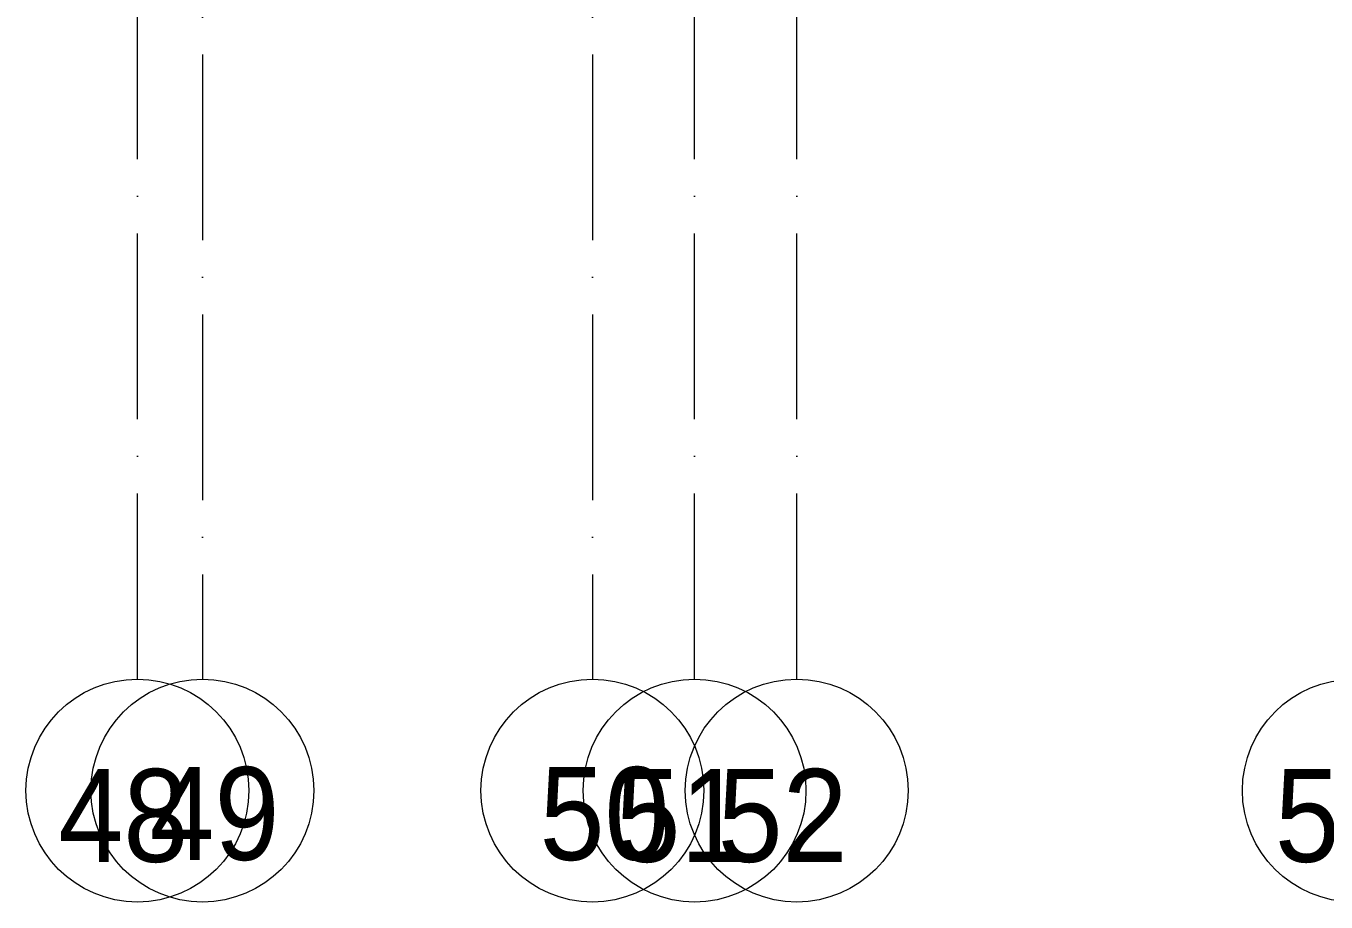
# Model space of a CAD drawing. Header units: millimetres. Extents: x -6467 to 106027, y -7090 to 195095.
# Drawn here: x 68109 to 75109, y 95524 to 100241 of the extents above; entities that cross this region are included whole.
import ezdxf

# ---------------------------------------------------------------- set-up
doc = ezdxf.new("R2010")
doc.units = ezdxf.units.MM
doc.linetypes.add('50_200_ШТРИХ_1Т_ш5_п1_п1_', pattern=[1400, 1000, -200, 0, -200])
for name, color, linetype, lineweight, true_color in [('Оси-1', 7, 'Continuous', 20, 0xaaaaaa), ('Оси-2', 7, 'Continuous', 9, 0xaaaaaa), ('Оси-3', 7, '50_200_ШТРИХ_1Т_ш5_п1_п1_', 9, 0xaaaaaa)]:
    doc.layers.add(name, color=color, linetype=linetype, lineweight=lineweight, true_color=true_color)
doc.styles.add('Arial', font='arial.ttf', dxfattribs={"width": 0.9, "height": 500})

# ---------------------------------------------------------------- blocks, each defined once
blk = doc.blocks.new('Ось сетки - Круг_Ø6_00__ISO-2_5_0_9K_-17386508-АИ_План этажа Радиаторы_3')
at = {"layer": 'Оси-1'}
blk.add_circle((0, 0), 3, dxfattribs=at)

msp = doc.modelspace()

# ---------------------------------------------------------------- linework, layer by layer
at = {"layer": 'Оси-3'}
for p, q in [((69059.4, 193895), (69059.4, 96724.3)), ((71159.4, 193895), (71159.4, 96724.3)), ((68709.4, 96724.3), (68709.4, 113862.2)), ((71709.4, 96724.3), (71709.4, 113862.2)), ((72259.4, 96724.3), (72259.4, 113862.2))]:
    msp.add_line(p, q, dxfattribs=at)

# ---------------------------------------------------------------- block references
at = {"layer": 'Оси-1', "xscale": 199.9999999999999, "yscale": 199.9999999999999, "zscale": 199.9999999999999}
for p in [(68709.4, 96124.3), (71709.4, 96124.3), (72259.4, 96124.3), (75259.4, 96124.3)]:
    msp.add_blockref('Ось сетки - Круг_Ø6_00__ISO-2_5_0_9K_-17386508-АИ_План этажа Радиаторы_3', p, dxfattribs=at)
at = {"layer": 'Оси-1', "xscale": 199.9999999999999, "yscale": 199.9999999999999, "zscale": 199.9999999999999, "rotation": 180}
for p in [(69059.4, 96124.3), (71159.4, 96124.3)]:
    msp.add_blockref('Ось сетки - Круг_Ø6_00__ISO-2_5_0_9K_-17386508-АИ_План этажа Радиаторы_3', p, dxfattribs=at)

# ---------------------------------------------------------------- texts
at = {"layer": 'Оси-2', "char_height": 500, "width": 702, "attachment_point": 5, "line_spacing_factor": 0.936439, "style": 'Arial'}
for s, insert in [('\\pxqc,t4.572,9.144,13.716,18.288,22.86,27.432,32.004,36.576,41.148,45.72,50.292,54.864,59.436,64.008,68.58,73.152,77.724,82.296,86.868,91.44,96.012,100.584,105.156,109.728,114.3,118.872,123.444,128.016,132.588,137.16,141.732,146.304;{49}', (69124.6, 95997.2)), ('\\pxqc,t4.572,9.144,13.716,18.288,22.86,27.432,32.004,36.576,41.148,45.72,50.292,54.864,59.436,64.008,68.58,73.152,77.724,82.296,86.868,91.44,96.012,100.584,105.156,109.728,114.3,118.872,123.444,128.016,132.588,137.16,141.732,146.304;{50}', (71224.6, 95997.2)), ('\\pxqc,t4.572,9.144,13.716,18.288,22.86,27.432,32.004,36.576,41.148,45.72,50.292,54.864,59.436,64.008,68.58,73.152,77.724,82.296,86.868,91.44,96.012,100.584,105.156,109.728,114.3,118.872,123.444,128.016,132.588,137.16,141.732,146.304;{48}', (68633.5, 95986.8)), ('\\pxqc,t4.572,9.144,13.716,18.288,22.86,27.432,32.004,36.576,41.148,45.72,50.292,54.864,59.436,64.008,68.58,73.152,77.724,82.296,86.868,91.44,96.012,100.584,105.156,109.728,114.3,118.872,123.444,128.016,132.588,137.16,141.732,146.304;{51}', (71633.5, 95986.8)), ('\\pxqc,t4.572,9.144,13.716,18.288,22.86,27.432,32.004,36.576,41.148,45.72,50.292,54.864,59.436,64.008,68.58,73.152,77.724,82.296,86.868,91.44,96.012,100.584,105.156,109.728,114.3,118.872,123.444,128.016,132.588,137.16,141.732,146.304;{52}', (72183.5, 95986.8)), ('\\pxqc,t4.572,9.144,13.716,18.288,22.86,27.432,32.004,36.576,41.148,45.72,50.292,54.864,59.436,64.008,68.58,73.152,77.724,82.296,86.868,91.44,96.012,100.584,105.156,109.728,114.3,118.872,123.444,128.016,132.588,137.16,141.732,146.304;{55}', (75183.5, 95986.8))]:
    msp.add_mtext(s, dxfattribs=dict(at, insert=insert))

doc.saveas('drawing.dxf')
